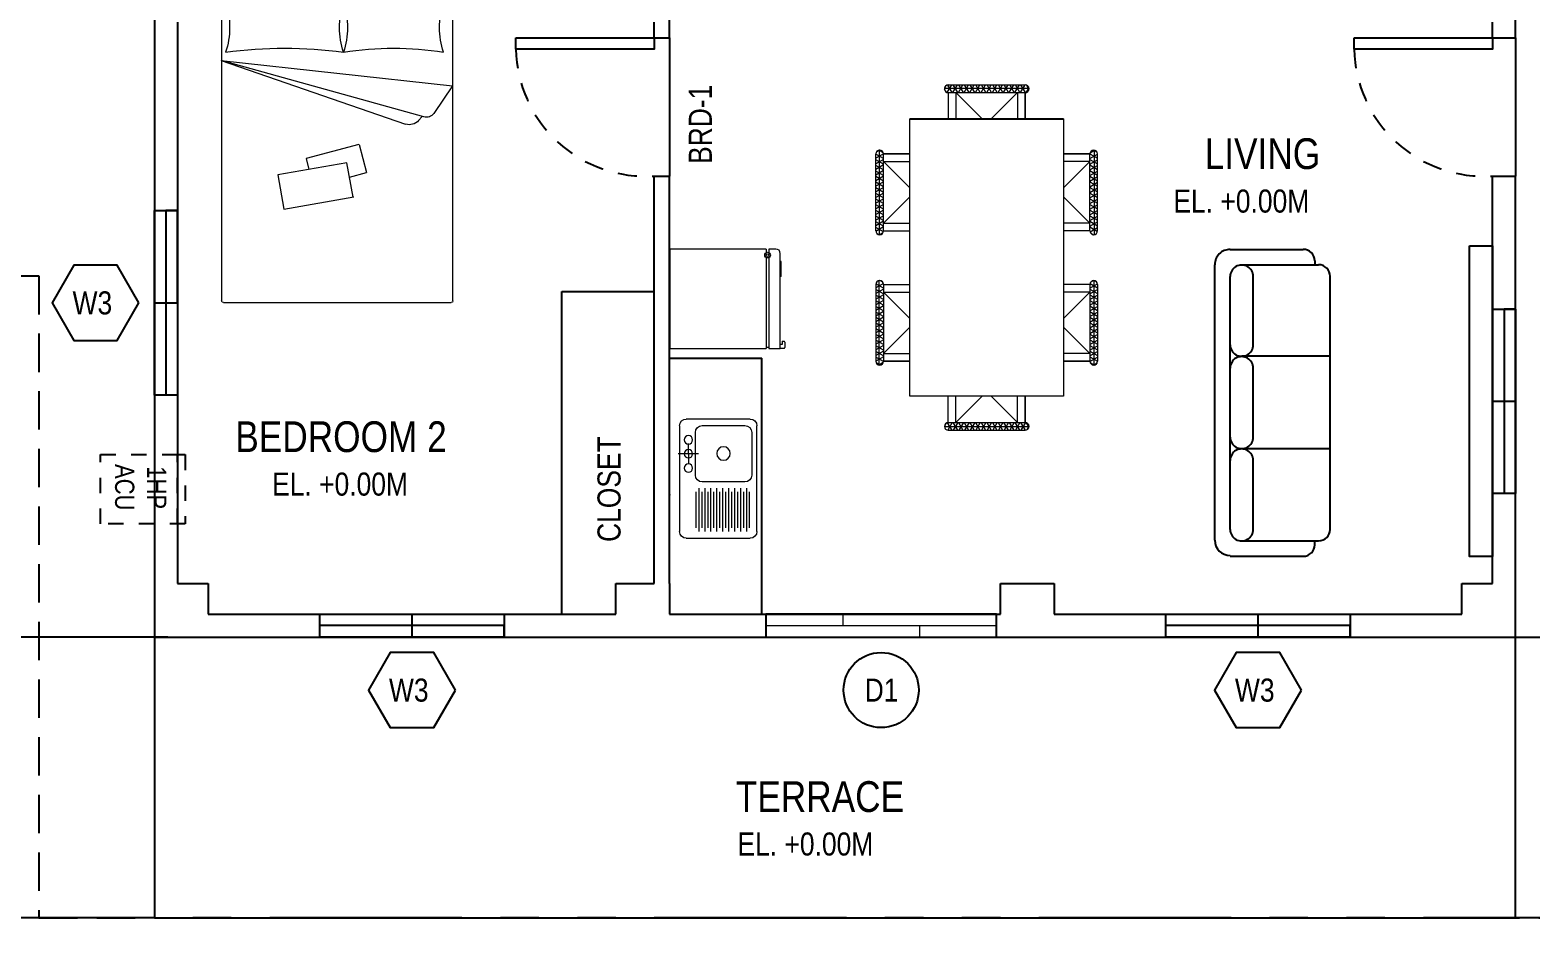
# Model space of a CAD drawing. Header units: inches. Extents: x 7263 to 7501, y 1317 to 1521.
# Drawn here: x 7373.05 to 7382.81, y 1502.42 to 1508.29 of the extents above; entities that cross this region are included whole.
import ezdxf

# ---------------------------------------------------------------- set-up
doc = ezdxf.new("R2010")
doc.units = ezdxf.units.IN
doc.header["$MEASUREMENT"] = 0
for name, pattern in [('HIDDEN', [0.375, 0.25, -0.125]), ('HIDDEN2', [0.1875, 0.125, -0.0625]), ('PHANTOM', [2.5, 1.25, -0.25, 0.25, -0.25, 0.25, -0.25])]:
    doc.linetypes.add(name, pattern=pattern)
for name, color, linetype, lineweight in [('.25', 250, 'Continuous', 25), ('Cocina', 2, 'Continuous', 0), ('Muebles', 2, 'Continuous', 0)]:
    doc.layers.add(name, color=color, linetype=linetype, lineweight=lineweight)
for name, color, linetype in [('FURNITURE', 2, 'Continuous'), ('Layer1', 1, 'Continuous'), ('Layer2', 2, 'Continuous'), ('Layer3', 3, 'Continuous')]:
    doc.layers.add(name, color=color, linetype=linetype)
doc.styles.get("Standard").update_dxf_attribs({"font": ''})
doc.styles.get('Standard').set_extended_font_data('Tw Cen MT Condensed')
doc.dimstyles.new('ISOMETRIC -30', dxfattribs={"dimtxt": 0.2, "dimasz": 0.18, "dimexe": 0.18, "dimexo": 0.0625, "dimgap": 0.09, "dimtad": 0, "dimzin": 0, "dimdsep": 46, "dimtxsty": 'Standard', "dimblk": 'ARCHTICK', "dimcen": 0.09, "dimclrd": 8, "dimclre": 8, "dimclrt": 2, "dimadec": 0, "dimazin": 0, "dimtfac": 1, "dimtofl": 0, "dimtmove": 0, "dimatfit": 3, "dimfxl": 1, "dimtolj": 1, "dimtzin": 0, "dimarcsym": 0})

# ---------------------------------------------------------------- blocks, each defined once
blk = doc.blocks.new('GHGFHGHGF')
at = {"layer": 'Muebles', "linetype": 'Continuous'}
for p, q in [((7128.4078, 1440.049), (7128.4078, 1442.0176)), ((7128.4196, 1442.0294), (7129.8997, 1442.0294)), ((7129.9115, 1442.0176), (7129.9115, 1440.049)), ((7128.7741, 1441.1991), (7128.8134, 1441.4217)), ((7128.8134, 1441.4217), (7129.2676, 1441.3416)), ((7129.2625, 1441.3438), (7129.223, 1441.1199)), ((7129.223, 1441.1199), (7128.7741, 1441.1991)), ((7129.2394, 1441.213), (7129.3506, 1441.1832)), ((7129.3015, 1441.0002), (7129.3506, 1441.1832)), ((7128.957, 1441.0925), (7128.976, 1441.1635)), ((7129.3005, 1441.0004), (7128.957, 1441.0925)), ((7128.4046, 1440.454), (7129.6041, 1440.8681)), ((7129.7225, 1440.8218), (7128.4046, 1440.454)), ((7129.689, 1440.8453), (7129.7121, 1440.8189)), ((7129.91, 1440.6198), (7129.787, 1440.7983)), ((7128.4046, 1440.454), (7129.91, 1440.6198)), ((7129.8997, 1440.0372), (7128.4196, 1440.0372))]:
    blk.add_line(p, q, dxfattribs=at)
for centre, radius, start, end in [((7128.4196, 1442.0176), 0.0118, 90, 180), ((7129.8997, 1442.0176), 0.0118, 360, 90), ((7129.6296, 1440.7933), 0.0789, 41.18587, 108.80943), ((7129.7383, 1440.7647), 0.0592, 34.56254, 105.41375), ((7128.8174, 1443.1974), 2.8233, 262.19868, 277.80132), ((7127.9587, 1440.2406), 0.5015, 341.4474, 18.5526), ((7129.6762, 1440.2406), 0.5015, 161.4474, 198.5526), ((7129.5259, 1442.4111), 2.0371, 260.81301, 279.18698), ((7128.7252, 1440.2406), 0.5015, 341.44741, 18.55259), ((7130.3266, 1440.2406), 0.5015, 161.4474, 198.5526), ((7128.8174, 1437.2838), 2.8233, 82.19868, 97.80132), ((7129.5259, 1438.07), 2.0371, 80.81302, 99.18699), ((7128.4196, 1440.049), 0.0118, 180, 270), ((7129.8997, 1440.049), 0.0118, 270, 0)]:
    blk.add_arc(centre, radius, start, end, dxfattribs=at)
blk = doc.blocks.new('la4')
at = {"layer": 'Cocina', "linetype": 'Continuous'}
for p, q in [((0.0226, 0), (0.7105, 0)), ((0.2048, -0.1235), (0.2048, 0.0082)), ((-0.0213, -0.459), (-0.0213, -0.0439)), ((0.2048, -0.0577), (0.139, -0.0577)), ((0.2048, -0.0577), (0.2707, -0.0577)), ((0.7544, -0.0439), (0.7544, -0.459)), ((0.0219, -0.1472), (0.0219, -0.4252)), ((0.3438, -0.1033), (0.0658, -0.1033)), ((0.3877, -0.4252), (0.3877, -0.1472)), ((0.0658, -0.4691), (0.3438, -0.4691)), ((0.7105, -0.5029), (0.0226, -0.5029))]:
    blk.add_line(p, q, dxfattribs=at)
at = {"layer": 'Cocina'}
for p, q in [((0.4296, -0.1246), (0.7111, -0.1246)), ((0.4296, -0.1633), (0.7111, -0.1633)), ((0.4531, -0.1053), (0.6877, -0.1053)), ((0.4531, -0.144), (0.6877, -0.144)), ((0.4531, -0.1827), (0.6877, -0.1827)), ((0.4296, -0.202), (0.7111, -0.202)), ((0.4296, -0.2407), (0.7111, -0.2407)), ((0.4296, -0.2794), (0.7111, -0.2794)), ((0.4531, -0.2213), (0.6877, -0.2213)), ((0.4531, -0.26), (0.6877, -0.26)), ((0.4296, -0.3181), (0.7111, -0.3181)), ((0.4296, -0.3568), (0.7111, -0.3568)), ((0.4531, -0.2987), (0.6877, -0.2987)), ((0.4531, -0.3374), (0.6877, -0.3374)), ((0.4531, -0.3761), (0.6877, -0.3761)), ((0.4296, -0.3955), (0.7111, -0.3955)), ((0.4296, -0.4342), (0.7111, -0.4342)), ((0.4531, -0.4148), (0.6877, -0.4148)), ((0.4531, -0.4535), (0.6877, -0.4535))]:
    blk.add_line(p, q, dxfattribs=at)
at = {"layer": 'Cocina', "linetype": 'Continuous'}
for centre, radius in [((0.1143, -0.0577), 0.0274), ((0.2048, -0.0577), 0.0274), ((0.2981, -0.0577), 0.0274), ((0.203, -0.2853), 0.0439)]:
    blk.add_circle(centre, radius, dxfattribs=at)
for centre, start, end in [((0.0226, -0.0439), 90, 180), ((0.7105, -0.0439), 0, 90), ((0.0658, -0.1472), 90, 180), ((0.3438, -0.1472), 0, 90), ((0.0226, -0.459), 180, 270), ((0.0658, -0.4252), 180, 270), ((0.3438, -0.4252), 270, 0), ((0.7105, -0.459), 270, 0)]:
    blk.add_arc(centre, 0.0439, start, end, dxfattribs=at)
blk = doc.blocks.new('A$C421B4F1C')
for p, q in [((1, 0.81), (0.301, 0.81)), ((0.301, 0.81), (0.301, 0.132)), ((1, 0.132), (1, 0.81)), ((0.94, 0.132), (0.301, 0.132)), ((0.301, 0.113), (0.301, 0.033)), ((0.94, 0.113), (0.301, 0.113)), ((0.307, 0.113), (0.307, 0.132)), ((1, 0.132), (0.975, 0.132)), ((1, 0.113), (0.975, 0.113)), ((1, 0.063), (1, 0.113)), ((0.301, 0.006), (0.301, 0.033)), ((0.301, 0.033), (0.969, 0.033)), ((0.345, 0), (0.307, 0)), ((0.328, 0.019), (0.328, 0.033)), ((0.351, 0.019), (0.328, 0.019)), ((0.351, 0.019), (0.351, 0.006)), ((0.807, 0.027), (0.807, 0.033)), ((0.807, 0.027), (0.913, 0.027)), ((0.913, 0.027), (0.913, 0.033))]:
    blk.add_line(p, q)
for radius in [0.02, 0.01]:
    blk.add_circle((0.957, 0.122), radius)
for centre, radius, start, end in [((0.307, 0.006), 0.00612, 180, 270), ((0.345, 0.006), 0.00612, 270, 0), ((0.969, 0.063), 0.0306, 270, 0)]:
    blk.add_arc(centre, radius, start, end)
blk = doc.blocks.new('Sofa-3s-rnd')
at = {"layer": 'FURNITURE'}
for p, q in [((-21.4729, -24.5385), (-19.6814, -24.5385)), ((-21.5779, -24.6385), (-21.5779, -25.1135)), ((-21.4029, -24.6385), (-19.7585, -24.6385)), ((-19.5814, -24.6385), (-19.5814, -25.1135)), ((-21.4779, -24.7135), (-21.4779, -25.2135)), ((-20.8774, -24.7135), (-20.8774, -25.2885)), ((-20.2769, -25.2885), (-20.2769, -24.7135)), ((-19.6814, -24.7017), (-19.6814, -25.2135)), ((-21.4129, -24.7885), (-20.955, -24.7885)), ((-20.8124, -24.7885), (-20.3545, -24.7885)), ((-20.2119, -24.7885), (-19.759, -24.7885)), ((-21.5029, -25.1885), (-21.4779, -25.1885)), ((-19.6564, -25.1885), (-19.6814, -25.1885)), ((-21.4029, -25.2885), (-19.7564, -25.2885))]:
    blk.add_line(p, q, dxfattribs=at)
for centre, radius, start, end in [((-21.4729, -24.6385), 0.1, 90, 180), ((-19.6814, -24.6385), 0.1, 0, 90), ((-21.4029, -24.7135), 0.075, 90, 270.39727), ((-20.9545, -24.7135), 0.075, 269.60273, 90), ((-20.8024, -24.7135), 0.075, 90, 270.39727), ((-20.354, -24.7135), 0.075, 269.60273, 90), ((-20.2019, -24.7135), 0.075, 90, 270.39727), ((-19.7585, -24.7135), 0.075, 269.60273, 90), ((-21.5029, -25.1135), 0.075, 180, 270), ((-19.6564, -25.1135), 0.075, 270, 360), ((-21.4029, -25.2135), 0.075, 180, 270), ((-19.7564, -25.2135), 0.075, 270, 0)]:
    blk.add_arc(centre, radius, start, end, dxfattribs=at)
blk = doc.blocks.new('_ArchTick')
at = {"color": 0, "linetype": 'ByBlock', "const_width": 0.15}
blk.add_lwpolyline([(-0.5, -0.5), (0.5, 0.5)], dxfattribs=at)
blk = doc.blocks.new('*D281')
at = {"layer": '.25', "color": 8, "lineweight": -2, "transparency": 16777216}
for p, q in [((7373.8007, 1504.3412), (7368.8737, 1504.3412)), ((7369.0537, 1504.3412), (7369.0537, 1503.9092)), ((7369.0537, 1502.5162), (7369.0537, 1502.9482)), ((7373.8007, 1502.5162), (7368.8737, 1502.5162))]:
    blk.add_line(p, q, dxfattribs=at)
at = {"layer": 'Defpoints', "color": 0, "transparency": 16777216}
for p in [(7373.8632, 1504.3412), (7369.0537, 1502.5162), (7373.8632, 1502.5162)]:
    blk.add_point(p, dxfattribs=at)
at = {"layer": '.25', "color": 8, "lineweight": -2, "transparency": 16777216, "xscale": 0.18, "yscale": 0.18, "zscale": 0.18}
for p, rotation in [((7369.0537, 1504.3412), 90), ((7369.0537, 1502.5162), 270)]:
    blk.add_blockref('_ArchTick', p, dxfattribs=dict(at, rotation=rotation))
at = {"layer": '.25', "color": 2, "transparency": 16777216, "insert": (7369.0537, 1503.4287), "char_height": 0.2, "attachment_point": 5, "rotation": 90}
blk.add_mtext('\\A1;1.83M', dxfattribs=at)
blk = doc.blocks.new('*D285')
at = {"layer": '.25', "color": 8, "lineweight": -2, "transparency": 16777216}
for p, q in [((7373.9507, 1508.6912), (7368.8737, 1508.6912)), ((7369.0537, 1508.6912), (7369.0537, 1507.0157)), ((7369.0537, 1504.3412), (7369.0537, 1506.0167)), ((7373.9507, 1504.3412), (7368.8737, 1504.3412))]:
    blk.add_line(p, q, dxfattribs=at)
at = {"layer": 'Defpoints', "color": 0, "transparency": 16777216}
for p in [(7374.0132, 1508.6912), (7369.0537, 1504.3412), (7374.0132, 1504.3412)]:
    blk.add_point(p, dxfattribs=at)
at = {"layer": '.25', "color": 8, "lineweight": -2, "transparency": 16777216, "xscale": 0.18, "yscale": 0.18, "zscale": 0.18}
for p, rotation in [((7369.0537, 1508.6912), 90), ((7369.0537, 1504.3412), 270)]:
    blk.add_blockref('_ArchTick', p, dxfattribs=dict(at, rotation=rotation))
at = {"layer": '.25', "color": 2, "transparency": 16777216, "insert": (7369.0537, 1506.5162), "char_height": 0.2, "attachment_point": 5, "rotation": 90}
blk.add_mtext('\\A1;4.35M', dxfattribs=at)
blk = doc.blocks.new('SCU')
at = {"layer": 'Layer3', "linetype": 'HIDDEN2', "ltscale": 0.5}
blk.add_lwpolyline([(7147.5666, 1439.7616), (7148.0166, 1439.7616), (7148.0166, 1439.2116), (7147.5666, 1439.2116), (7147.5666, 1439.7616)], dxfattribs=at)
blk.add_lwpolyline([(7147.5666, 1439.7616), (7148.0166, 1439.7616), (7148.0166, 1439.7116), (7147.5666, 1439.7116)], close=True, dxfattribs=at)
at = {"layer": 'Layer3', "insert": (7147.768, 1439.6396), "char_height": 0.125, "attachment_point": 1}
blk.add_mtext_dynamic_manual_height_columns('\\pi-0.1255;1HP\\P\\pi-0.14038;ACU', width=0.058531, gutter_width=1, heights=[0], dxfattribs=at)

msp = doc.modelspace()

# ---------------------------------------------------------------- linework, layer by layer
at = {"layer": '.25', "color": 9, "true_color": 0xc7c8ca}
msp.add_point((7377.2132, 1505.2664), dxfattribs=at)
at = {"layer": 'Layer1'}
for p, q in [((7377.2132, 1508.2412), (7377.2132, 1507.3412)), ((7382.7132, 1508.2412), (7382.7132, 1507.3412))]:
    msp.add_line(p, q, dxfattribs=at)
for points in [[(7373.8632, 1505.9162), (7373.8632, 1507.1162), (7374.0132, 1507.1162), (7374.0132, 1505.9162)], [(7382.4132, 1506.886), (7382.5632, 1506.886), (7382.5632, 1504.8656), (7382.4132, 1504.8656)], [(7382.5632, 1505.2758), (7382.5632, 1506.4758), (7382.7132, 1506.4758), (7382.7132, 1505.2758)], [(7374.9382, 1504.4912), (7376.1382, 1504.4912), (7376.1382, 1504.3412), (7374.9382, 1504.3412)], [(7379.3382, 1504.3412), (7379.3382, 1504.4912), (7377.8382, 1504.4912), (7377.8382, 1504.3412)], [(7380.4382, 1504.4912), (7381.6382, 1504.4912), (7381.6382, 1504.3412), (7380.4382, 1504.3412)]]:
    msp.add_lwpolyline(points, close=True, dxfattribs=at)
at = {"layer": 'Layer1', "linetype": 'HIDDEN2'}
for centre in [(7377.0585, 1508.185), (7382.5085, 1508.185)]:
    msp.add_arc(centre, 0.8455, 181.27068, 273.70843, dxfattribs=at)
at = {"layer": 'Layer2'}
for p, q in [((7378.7745, 1507.7126), (7379.7745, 1507.7126)), ((7376.5132, 1504.4912), (7376.5132, 1506.5907)), ((7376.5132, 1506.5907), (7377.1132, 1506.5907)), ((7377.2132, 1506.1567), (7377.8132, 1506.1567)), ((7377.8132, 1504.4912), (7377.8132, 1506.1567))]:
    msp.add_line(p, q, dxfattribs=at)
for points in [[(7376.2132, 1508.2412), (7377.1132, 1508.2412), (7377.1132, 1508.1662), (7376.2132, 1508.1662)], [(7381.6632, 1508.2412), (7382.5632, 1508.2412), (7382.5632, 1508.1662), (7381.6632, 1508.1662)], [(7374.0132, 1506.5162), (7374.0132, 1507.1162), (7373.9382, 1507.1162), (7373.9382, 1506.5162)], [(7373.9382, 1506.5162), (7373.9382, 1505.9162), (7373.8632, 1505.9162), (7373.8632, 1506.5162)], [(7382.7132, 1505.8758), (7382.7132, 1506.4758), (7382.6382, 1506.4758), (7382.6382, 1505.8758)], [(7382.6382, 1505.8758), (7382.6382, 1505.2758), (7382.5632, 1505.2758), (7382.5632, 1505.8758)], [(7375.5382, 1504.4162), (7374.9382, 1504.4162), (7374.9382, 1504.4912), (7375.5382, 1504.4912)], [(7375.5382, 1504.3412), (7376.1382, 1504.3412), (7376.1382, 1504.4162), (7375.5382, 1504.4162)], [(7381.0382, 1504.4162), (7380.4382, 1504.4162), (7380.4382, 1504.4912), (7381.0382, 1504.4912)], [(7381.0382, 1504.3412), (7381.6382, 1504.3412), (7381.6382, 1504.4162), (7381.0382, 1504.4162)]]:
    msp.add_lwpolyline(points, close=True, dxfattribs=at)
at = {"layer": 'Layer3'}
for p, q in [((7382.7132, 1508.2412), (7382.7132, 1514.5162)), ((7373.8632, 1512.6912), (7373.8632, 1504.3412)), ((7377.2132, 1508.2412), (7377.2132, 1509.6912)), ((7374.0132, 1508.3412), (7374.0132, 1504.6912)), ((7377.1132, 1508.2412), (7377.1132, 1508.3412)), ((7382.5632, 1508.2412), (7382.5632, 1508.3412)), ((7377.1132, 1508.2412), (7377.2132, 1508.2412)), ((7382.5632, 1508.2412), (7382.7132, 1508.2412)), ((7377.1132, 1504.6912), (7377.1132, 1507.3412)), ((7377.1132, 1507.3412), (7377.2132, 1507.3412)), ((7377.2132, 1504.6912), (7377.2132, 1507.3412)), ((7382.5632, 1504.6912), (7382.5632, 1507.3412)), ((7382.5632, 1507.3412), (7382.7132, 1507.3412)), ((7382.7132, 1504.3412), (7382.7132, 1507.3412)), ((7374.0132, 1504.6912), (7374.2132, 1504.6912)), ((7374.2132, 1504.6912), (7374.2132, 1504.4912)), ((7376.8632, 1504.6912), (7377.1132, 1504.6912)), ((7376.8632, 1504.4912), (7376.8632, 1504.6912)), ((7377.2132, 1504.6912), (7377.2132, 1504.4912)), ((7379.3632, 1504.6912), (7379.7132, 1504.6912)), ((7379.3632, 1504.4912), (7379.3632, 1504.6912)), ((7379.7132, 1504.6912), (7379.7132, 1504.4912)), ((7382.3632, 1504.6912), (7382.5632, 1504.6912)), ((7382.3632, 1504.4912), (7382.3632, 1504.6912)), ((7374.2132, 1504.4912), (7376.8632, 1504.4912)), ((7377.2132, 1504.4912), (7379.3632, 1504.4912)), ((7379.7132, 1504.4912), (7382.3632, 1504.4912)), ((7373.8632, 1504.3412), (7382.7132, 1504.3412)), ((7373.8632, 1504.3412), (7373.8632, 1502.5162)), ((7382.7132, 1504.3412), (7384.7132, 1504.3412)), ((7382.7132, 1502.5162), (7382.7132, 1504.3412)), ((7373.8632, 1502.5162), (7382.7132, 1502.5162))]:
    msp.add_line(p, q, dxfattribs=at)
at = {"layer": 'Layer3', "linetype": 'PHANTOM'}
msp.add_lwpolyline([(7370.8632, 1514.5162), (7390.8632, 1514.5162), (7390.8632, 1502.5162), (7370.8632, 1502.5162)], close=True, dxfattribs=at)
at = {"layer": 'Layer3', "linetype": 'HIDDEN'}
msp.add_lwpolyline([(7372.8632, 1514.5162), (7372.8632, 1506.6912), (7373.1132, 1506.6912), (7373.1132, 1502.5162), (7383.4632, 1502.5162), (7383.4632, 1506.6912), (7383.7132, 1506.6912), (7383.7132, 1514.5162)], close=True, dxfattribs=at)
at = {"layer": 'Layer3'}
for points in [[(7373.7632, 1506.5162), (7373.6222, 1506.7604), (7373.3403, 1506.7604), (7373.1993, 1506.5162), (7373.3403, 1506.272), (7373.6222, 1506.272)], [(7375.8201, 1503.997), (7375.6792, 1504.2412), (7375.3972, 1504.2412), (7375.2562, 1503.997), (7375.3972, 1503.7529), (7375.6792, 1503.7529)], [(7381.3201, 1503.997), (7381.1792, 1504.2412), (7380.8972, 1504.2412), (7380.7562, 1503.997), (7380.8972, 1503.7529), (7381.1792, 1503.7529)]]:
    msp.add_lwpolyline(points, close=True, dxfattribs=at)
msp.add_circle((7378.5882, 1503.997), 0.2442, dxfattribs=at)
at = {"layer": 'Muebles'}
for p, q in [((7379.0014, 1507.9181), (7379.0047, 1507.9238)), ((7379.0185, 1507.8843), (7379.047, 1507.9336)), ((7379.0496, 1507.8836), (7379.0209, 1507.9333)), ((7379.0245, 1507.9336), (7379.5245, 1507.9336)), ((7379.0548, 1507.8836), (7379.0836, 1507.9336)), ((7379.0863, 1507.8836), (7379.0574, 1507.9336)), ((7379.0914, 1507.8836), (7379.1203, 1507.9336)), ((7379.1229, 1507.8836), (7379.0941, 1507.9336)), ((7379.1281, 1507.8836), (7379.157, 1507.9336)), ((7379.1596, 1507.8836), (7379.1307, 1507.9336)), ((7379.1648, 1507.8836), (7379.1936, 1507.9336)), ((7379.1963, 1507.8836), (7379.1674, 1507.9336)), ((7379.2014, 1507.8836), (7379.2303, 1507.9336)), ((7379.2329, 1507.8836), (7379.2041, 1507.9336)), ((7379.2381, 1507.8836), (7379.267, 1507.9336)), ((7379.2696, 1507.8836), (7379.2407, 1507.9336)), ((7379.2747, 1507.8836), (7379.3036, 1507.9336)), ((7379.3063, 1507.8836), (7379.2774, 1507.9336)), ((7379.3114, 1507.8836), (7379.3403, 1507.9336)), ((7379.3429, 1507.8836), (7379.3141, 1507.9336)), ((7379.3481, 1507.8836), (7379.3769, 1507.9336)), ((7379.3796, 1507.8836), (7379.3507, 1507.9336)), ((7379.3847, 1507.8836), (7379.4136, 1507.9336)), ((7379.4162, 1507.8836), (7379.3874, 1507.9336)), ((7379.4214, 1507.8836), (7379.4503, 1507.9336)), ((7379.4529, 1507.8836), (7379.424, 1507.9336)), ((7379.4581, 1507.8836), (7379.4869, 1507.9336)), ((7379.4896, 1507.8836), (7379.4607, 1507.9336)), ((7379.4947, 1507.8836), (7379.5236, 1507.9336)), ((7379.5262, 1507.8836), (7379.4974, 1507.9336)), ((7379.5494, 1507.9069), (7379.5355, 1507.931)), ((7379.5494, 1507.9109), (7378.9996, 1507.9109)), ((7379.0105, 1507.8879), (7378.9996, 1507.9068)), ((7379.0245, 1507.8836), (7379.5245, 1507.8836)), ((7379.0245, 1507.8836), (7379.0245, 1507.7126)), ((7379.0245, 1507.8836), (7379.0245, 1507.7126)), ((7379.0745, 1507.8836), (7379.0745, 1507.7126)), ((7379.0745, 1507.8836), (7379.2454, 1507.7126)), ((7379.4745, 1507.8836), (7379.3036, 1507.7126)), ((7379.4745, 1507.8836), (7379.4745, 1507.7126)), ((7379.5245, 1507.8836), (7379.5245, 1507.7126)), ((7379.5245, 1507.7126), (7379.5245, 1507.8836)), ((7379.5321, 1507.8847), (7379.5489, 1507.9139)), ((7378.6035, 1507.4864), (7378.5536, 1507.4575)), ((7378.5536, 1506.9847), (7378.5536, 1507.4847)), ((7378.6036, 1507.4549), (7378.5536, 1507.4838)), ((7378.6036, 1507.4497), (7378.5536, 1507.4209)), ((7378.6036, 1507.4182), (7378.5536, 1507.4471)), ((7378.5803, 1507.5096), (7378.5561, 1507.4957)), ((7378.6024, 1507.4922), (7378.5732, 1507.5091)), ((7378.5763, 1507.5096), (7378.5763, 1506.9598)), ((7378.6036, 1506.9847), (7378.6036, 1507.4847)), ((7378.6036, 1507.4847), (7378.7745, 1507.4847)), ((7378.7745, 1507.4847), (7378.6036, 1507.4847)), ((7378.6036, 1507.4347), (7378.7745, 1507.4347)), ((7378.6036, 1507.4347), (7378.7745, 1507.2637)), ((7379.9454, 1507.4847), (7379.7745, 1507.4847)), ((7379.7745, 1507.4847), (7379.9454, 1507.4847)), ((7379.9454, 1507.4347), (7379.7745, 1507.4347)), ((7379.9454, 1507.4347), (7379.7745, 1507.2637)), ((7379.9454, 1506.9847), (7379.9454, 1507.4847)), ((7379.9454, 1507.4549), (7379.9954, 1507.4838)), ((7379.9454, 1507.4497), (7379.9954, 1507.4209)), ((7379.9454, 1507.4182), (7379.9954, 1507.4471)), ((7379.9455, 1507.4864), (7379.9954, 1507.4575)), ((7379.9466, 1507.4922), (7379.9758, 1507.5091)), ((7379.9687, 1507.5096), (7379.9929, 1507.4957)), ((7379.9727, 1507.5096), (7379.9727, 1506.9598)), ((7379.9954, 1506.9847), (7379.9954, 1507.4847)), ((7378.6036, 1507.4131), (7378.5536, 1507.3842)), ((7378.6036, 1507.3816), (7378.5536, 1507.4104)), ((7378.6036, 1507.3764), (7378.5536, 1507.3476)), ((7378.6036, 1507.3449), (7378.5536, 1507.3738)), ((7378.6036, 1507.3398), (7378.5536, 1507.3109)), ((7378.6036, 1507.3082), (7378.5536, 1507.3371)), ((7379.9454, 1507.4131), (7379.9954, 1507.3842)), ((7379.9454, 1507.3816), (7379.9954, 1507.4104)), ((7379.9454, 1507.3764), (7379.9954, 1507.3476)), ((7379.9454, 1507.3449), (7379.9954, 1507.3738)), ((7379.9454, 1507.3398), (7379.9954, 1507.3109)), ((7379.9454, 1507.3082), (7379.9954, 1507.3371)), ((7378.6036, 1507.3031), (7378.5536, 1507.2742)), ((7378.6036, 1507.2716), (7378.5536, 1507.3005)), ((7378.6036, 1507.2664), (7378.5536, 1507.2376)), ((7378.6036, 1507.2349), (7378.5536, 1507.2638)), ((7379.9454, 1507.3031), (7379.9954, 1507.2742)), ((7379.9454, 1507.2716), (7379.9954, 1507.3005)), ((7379.9454, 1507.2664), (7379.9954, 1507.2376)), ((7379.9454, 1507.2349), (7379.9954, 1507.2638)), ((7378.6036, 1507.2298), (7378.5536, 1507.2009)), ((7378.6036, 1507.1983), (7378.5536, 1507.2271)), ((7378.6036, 1507.1931), (7378.5536, 1507.1642)), ((7378.6036, 1507.1616), (7378.5536, 1507.1905)), ((7378.6036, 1507.1565), (7378.5536, 1507.1276)), ((7378.6036, 1507.1249), (7378.5536, 1507.1538)), ((7378.6036, 1507.0347), (7378.7745, 1507.2056)), ((7379.9454, 1507.0347), (7379.7745, 1507.2056)), ((7379.9454, 1507.2298), (7379.9954, 1507.2009)), ((7379.9454, 1507.1983), (7379.9954, 1507.2271)), ((7379.9454, 1507.1931), (7379.9954, 1507.1642)), ((7379.9454, 1507.1616), (7379.9954, 1507.1905)), ((7379.9454, 1507.1565), (7379.9954, 1507.1276)), ((7379.9454, 1507.1249), (7379.9954, 1507.1538)), ((7378.6036, 1507.1198), (7378.5536, 1507.0909)), ((7378.6036, 1507.0883), (7378.5536, 1507.1171)), ((7378.6036, 1507.0831), (7378.5536, 1507.0543)), ((7378.6036, 1507.0516), (7378.5536, 1507.0805)), ((7378.6036, 1507.0465), (7378.5536, 1507.0176)), ((7378.6036, 1507.015), (7378.5536, 1507.0438)), ((7379.9454, 1507.1198), (7379.9954, 1507.0909)), ((7379.9454, 1507.0883), (7379.9954, 1507.1171)), ((7379.9454, 1507.0831), (7379.9954, 1507.0543)), ((7379.9454, 1507.0516), (7379.9954, 1507.0805)), ((7379.9454, 1507.0465), (7379.9954, 1507.0176)), ((7379.9454, 1507.015), (7379.9954, 1507.0438)), ((7378.6028, 1506.9787), (7378.5536, 1507.0072)), ((7378.6036, 1507.0098), (7378.5538, 1506.9811)), ((7378.569, 1506.9616), (7378.5633, 1506.9649)), ((7378.5993, 1506.9707), (7378.5804, 1506.9597)), ((7378.6036, 1507.0347), (7378.7745, 1507.0347)), ((7378.6036, 1506.9847), (7378.7745, 1506.9847)), ((7378.6036, 1506.9847), (7378.7745, 1506.9847)), ((7379.9454, 1507.0347), (7379.7745, 1507.0347)), ((7379.9454, 1506.9847), (7379.7745, 1506.9847)), ((7379.9454, 1506.9847), (7379.7745, 1506.9847)), ((7379.9454, 1507.0098), (7379.9952, 1506.9811)), ((7379.9462, 1506.9787), (7379.9954, 1507.0072)), ((7379.9497, 1506.9707), (7379.9686, 1506.9597)), ((7379.98, 1506.9616), (7379.9857, 1506.9649)), ((7378.569, 1506.6592), (7378.5633, 1506.656)), ((7378.5763, 1506.1112), (7378.5763, 1506.661)), ((7378.5993, 1506.6502), (7378.5804, 1506.6611)), ((7379.9497, 1506.6502), (7379.9686, 1506.6611)), ((7379.9727, 1506.1112), (7379.9727, 1506.661)), ((7379.98, 1506.6592), (7379.9857, 1506.656)), ((7378.6028, 1506.6421), (7378.5536, 1506.6137)), ((7378.5536, 1506.6361), (7378.5536, 1506.1361)), ((7378.6036, 1506.6059), (7378.5536, 1506.577)), ((7378.6036, 1506.5743), (7378.5536, 1506.6032)), ((7378.6036, 1506.5692), (7378.5536, 1506.5403)), ((7378.6036, 1506.5377), (7378.5536, 1506.5666)), ((7378.6036, 1506.611), (7378.5538, 1506.6397)), ((7378.6036, 1506.6361), (7378.6036, 1506.1361)), ((7378.6036, 1506.6361), (7378.7745, 1506.6361)), ((7378.6036, 1506.6361), (7378.7745, 1506.6361)), ((7378.6036, 1506.5861), (7378.7745, 1506.5861)), ((7378.6036, 1506.5861), (7378.7745, 1506.4152)), ((7379.9454, 1506.6361), (7379.7745, 1506.6361)), ((7379.9454, 1506.6361), (7379.7745, 1506.6361)), ((7379.9454, 1506.5861), (7379.7745, 1506.5861)), ((7379.9454, 1506.5861), (7379.7745, 1506.4152)), ((7379.9454, 1506.611), (7379.9952, 1506.6397)), ((7379.9454, 1506.6361), (7379.9454, 1506.1361)), ((7379.9454, 1506.6059), (7379.9954, 1506.577)), ((7379.9454, 1506.5743), (7379.9954, 1506.6032)), ((7379.9454, 1506.5692), (7379.9954, 1506.5403)), ((7379.9454, 1506.5377), (7379.9954, 1506.5666)), ((7379.9462, 1506.6421), (7379.9954, 1506.6137)), ((7379.9954, 1506.6361), (7379.9954, 1506.1361)), ((7378.6036, 1506.5325), (7378.5536, 1506.5037)), ((7378.6036, 1506.501), (7378.5536, 1506.5299)), ((7378.6036, 1506.4959), (7378.5536, 1506.467)), ((7378.6036, 1506.4644), (7378.5536, 1506.4932)), ((7378.6036, 1506.4592), (7378.5536, 1506.4303)), ((7378.6036, 1506.4277), (7378.5536, 1506.4566)), ((7379.9454, 1506.5325), (7379.9954, 1506.5037)), ((7379.9454, 1506.501), (7379.9954, 1506.5299)), ((7379.9454, 1506.4959), (7379.9954, 1506.467)), ((7379.9454, 1506.4644), (7379.9954, 1506.4932)), ((7379.9454, 1506.4592), (7379.9954, 1506.4303)), ((7379.9454, 1506.4277), (7379.9954, 1506.4566)), ((7378.6036, 1506.4226), (7378.5536, 1506.3937)), ((7378.6036, 1506.391), (7378.5536, 1506.4199)), ((7378.6036, 1506.3859), (7378.5536, 1506.357)), ((7378.6036, 1506.3544), (7378.5536, 1506.3832)), ((7379.9454, 1506.4226), (7379.9954, 1506.3937)), ((7379.9454, 1506.391), (7379.9954, 1506.4199)), ((7379.9454, 1506.3859), (7379.9954, 1506.357)), ((7379.9454, 1506.3544), (7379.9954, 1506.3832)), ((7378.6036, 1506.3492), (7378.5536, 1506.3204)), ((7378.6036, 1506.3177), (7378.5536, 1506.3466)), ((7378.6036, 1506.3126), (7378.5536, 1506.2837)), ((7378.6036, 1506.2811), (7378.5536, 1506.3099)), ((7378.6036, 1506.2759), (7378.5536, 1506.247)), ((7378.6036, 1506.2444), (7378.5536, 1506.2733)), ((7378.6036, 1506.1861), (7378.7745, 1506.3571)), ((7379.9454, 1506.1861), (7379.7745, 1506.3571)), ((7379.9454, 1506.3492), (7379.9954, 1506.3204)), ((7379.9454, 1506.3177), (7379.9954, 1506.3466)), ((7379.9454, 1506.3126), (7379.9954, 1506.2837)), ((7379.9454, 1506.2811), (7379.9954, 1506.3099)), ((7379.9454, 1506.2759), (7379.9954, 1506.247)), ((7379.9454, 1506.2444), (7379.9954, 1506.2733)), ((7378.6036, 1506.2392), (7378.5536, 1506.2104)), ((7378.6036, 1506.2077), (7378.5536, 1506.2366)), ((7378.6036, 1506.2026), (7378.5536, 1506.1737)), ((7378.6036, 1506.1711), (7378.5536, 1506.1999)), ((7378.6036, 1506.1659), (7378.5536, 1506.1371)), ((7378.6035, 1506.1344), (7378.5536, 1506.1633)), ((7378.6036, 1506.1861), (7378.7745, 1506.1861)), ((7379.9454, 1506.1861), (7379.7745, 1506.1861)), ((7379.9454, 1506.2392), (7379.9954, 1506.2104)), ((7379.9454, 1506.2077), (7379.9954, 1506.2366)), ((7379.9454, 1506.2026), (7379.9954, 1506.1737)), ((7379.9454, 1506.1711), (7379.9954, 1506.1999)), ((7379.9454, 1506.1659), (7379.9954, 1506.1371)), ((7379.9455, 1506.1344), (7379.9954, 1506.1633)), ((7378.5803, 1506.1112), (7378.5561, 1506.1251)), ((7378.6024, 1506.1286), (7378.5732, 1506.1117)), ((7378.6036, 1506.1361), (7378.7745, 1506.1361)), ((7378.7745, 1506.1361), (7378.6036, 1506.1361)), ((7379.9454, 1506.1361), (7379.7745, 1506.1361)), ((7379.7745, 1506.1361), (7379.9454, 1506.1361)), ((7379.9466, 1506.1286), (7379.9758, 1506.1117)), ((7379.9687, 1506.1112), (7379.9929, 1506.1251)), ((7379.0245, 1505.7372), (7379.0245, 1505.9082)), ((7379.0245, 1505.7372), (7379.0245, 1505.9082)), ((7379.0745, 1505.7372), (7379.0745, 1505.9082)), ((7379.0745, 1505.7372), (7379.2454, 1505.9082)), ((7379.4745, 1505.7372), (7379.3036, 1505.9082)), ((7379.4745, 1505.7372), (7379.4745, 1505.9082)), ((7379.5245, 1505.7372), (7379.5245, 1505.9082)), ((7379.5245, 1505.9082), (7379.5245, 1505.7372)), ((7379.0105, 1505.7329), (7378.9996, 1505.714)), ((7379.5494, 1505.7099), (7378.9996, 1505.7099)), ((7379.0014, 1505.7027), (7379.0047, 1505.697)), ((7379.0185, 1505.7365), (7379.047, 1505.6872)), ((7379.0496, 1505.7372), (7379.0209, 1505.6875)), ((7379.0245, 1505.7372), (7379.5245, 1505.7372)), ((7379.0245, 1505.6872), (7379.5245, 1505.6872)), ((7379.0548, 1505.7372), (7379.0836, 1505.6872)), ((7379.0863, 1505.7372), (7379.0574, 1505.6872)), ((7379.0914, 1505.7372), (7379.1203, 1505.6872)), ((7379.1229, 1505.7372), (7379.0941, 1505.6872)), ((7379.1281, 1505.7372), (7379.157, 1505.6872)), ((7379.1596, 1505.7372), (7379.1307, 1505.6872)), ((7379.1648, 1505.7372), (7379.1936, 1505.6872)), ((7379.1963, 1505.7372), (7379.1674, 1505.6872)), ((7379.2014, 1505.7372), (7379.2303, 1505.6872)), ((7379.2329, 1505.7372), (7379.2041, 1505.6872)), ((7379.2381, 1505.7372), (7379.267, 1505.6872)), ((7379.2696, 1505.7372), (7379.2407, 1505.6872)), ((7379.2747, 1505.7372), (7379.3036, 1505.6872)), ((7379.3063, 1505.7372), (7379.2774, 1505.6872)), ((7379.3114, 1505.7372), (7379.3403, 1505.6872)), ((7379.3429, 1505.7372), (7379.3141, 1505.6872)), ((7379.3481, 1505.7372), (7379.3769, 1505.6872)), ((7379.3796, 1505.7372), (7379.3507, 1505.6872)), ((7379.3847, 1505.7372), (7379.4136, 1505.6872)), ((7379.4162, 1505.7372), (7379.3874, 1505.6872)), ((7379.4214, 1505.7372), (7379.4503, 1505.6872)), ((7379.4529, 1505.7372), (7379.424, 1505.6872)), ((7379.4581, 1505.7372), (7379.4869, 1505.6872)), ((7379.4896, 1505.7372), (7379.4607, 1505.6872)), ((7379.4947, 1505.7372), (7379.5236, 1505.6872)), ((7379.5262, 1505.7372), (7379.4974, 1505.6872)), ((7379.5321, 1505.7361), (7379.5489, 1505.7069)), ((7379.5494, 1505.7139), (7379.5355, 1505.6898))]:
    msp.add_line(p, q, dxfattribs=at)
for points in [[(7379.7745, 1507.7126), (7379.7745, 1505.9082), (7378.7745, 1505.9082), (7378.7745, 1507.7126)], [(7378.8382, 1504.4162), (7378.8382, 1504.3412), (7377.8382, 1504.3412), (7377.8382, 1504.4162)], [(7379.3382, 1504.4162), (7379.3382, 1504.4912), (7378.3382, 1504.4912), (7378.3382, 1504.4162)]]:
    msp.add_lwpolyline(points, close=True, dxfattribs=at)
for centre, start, end in [((7379.0245, 1507.9086), 90, 270), ((7379.5245, 1507.9086), 270, 90), ((7378.5786, 1507.4847), 0, 180), ((7379.9704, 1507.4847), 0, 180), ((7378.5786, 1506.9847), 180, 0), ((7379.9704, 1506.9847), 180, 0), ((7378.5786, 1506.6361), 0, 180), ((7379.9704, 1506.6361), 0, 180), ((7378.5786, 1506.1361), 180, 0), ((7379.9704, 1506.1361), 180, 0), ((7379.0245, 1505.7122), 90, 270), ((7379.5245, 1505.7122), 270, 90)]:
    msp.add_arc(centre, 0.025, start, end, dxfattribs=at)

# ---------------------------------------------------------------- block references
at = {"layer": 'Cocina', "xscale": -1, "rotation": 90}
msp.add_blockref('la4', (7377.2777, 1505.7392), dxfattribs=at)
at = {"layer": 'FURNITURE', "rotation": 89.99999999999993}
msp.add_blockref('Sofa-3s-rnd', (7356.2187, 1526.4454), dxfattribs=at)
at = {"layer": 'Layer3', "xscale": -1, "rotation": 180}
msp.add_blockref('GHGFHGHGF', (245.8924, 2948.5473), dxfattribs=at)
at = {"layer": 'Layer3', "rotation": 270}
msp.add_blockref('SCU', (5934.3016, 8653.0953), dxfattribs=at)
at = {"layer": 'Muebles', "xscale": 0.92486726986537, "yscale": 0.92486726986537, "zscale": 0.92486726986537, "rotation": 90}
msp.add_blockref('A$C421B4F1C', (7377.9625, 1505.9416), dxfattribs=at)

# ---------------------------------------------------------------- texts
at = {"layer": 'Layer2', "char_height": 0.2, "attachment_point": 1}
for s, width, insert in [('\\pi0.52139;LIVING\\P\\pi0.31782;{\\H0.75x;EL. +0.00M}', 1.899932, (7380.1702, 1507.5867)), ('\\pi0.06906;BEDROOM 2\\P\\pi0.30834;{\\H0.75x;EL. +0.00M}', 1.880974, (7374.3202, 1505.7454)), ('\\pi0.29763;TERRACE\\P\\pi0.30834;{\\H0.75x;EL. +0.00M}', 1.880974, (7377.3455, 1503.4041))]:
    msp.add_mtext_dynamic_manual_height_columns(s, width=width, gutter_width=1, heights=[0], dxfattribs=dict(at, insert=insert))
at = {"layer": 'Layer3', "char_height": 0.15, "attachment_point": 1, "rotation": 90}
for s, insert in [('\\pi-0.21668;BRD-1', (7377.3376, 1507.6366)), ('CLOSET', (7376.744, 1504.9607))]:
    msp.add_mtext_dynamic_manual_height_columns(s, width=0.238075, gutter_width=1, heights=[0], dxfattribs=dict(at, insert=insert))
at = {"layer": 'Layer3', "char_height": 0.15, "attachment_point": 1}
for s, insert in [('\\pi-0.01668;W3', (7373.3481, 1506.5911)), ('\\pi-0.01668;W3', (7375.405, 1504.0719)), ('\\pi0.02618;D1', (7378.455, 1504.0719)), ('\\pi-0.01668;W3', (7380.905, 1504.0719))]:
    msp.add_mtext_dynamic_manual_height_columns(s, width=0.238075, gutter_width=1, heights=[0], dxfattribs=dict(at, insert=insert))

# ---------------------------------------------------------------- dimensions: what is measured, and where the dimension line sits
at = {"layer": '.25', "color": 9, "true_color": 0xc7c8ca}
for base, p1, p2, picture, middle in [((7369.0537, 1504.3412), (7374.0132, 1508.6912), (7374.0132, 1504.3412), '*D285', (7369.0537, 1506.5162)), ((7369.05373886, 1502.5162047902), (7373.8631835343, 1504.3412047902), (7373.8631835343, 1502.5162047902), '*D281', (7369.0537388599, 1503.4287047902))]:
    dim = msp.add_linear_dim(base=base, p1=p1, p2=p2, angle=90, dimstyle='ISOMETRIC -30', override={"dimpost": 'M'}, dxfattribs=at)
    dim.commit()
    dim.dimension.update_dxf_attribs({"geometry": picture, "text_midpoint": middle})

doc.saveas('drawing.dxf')
